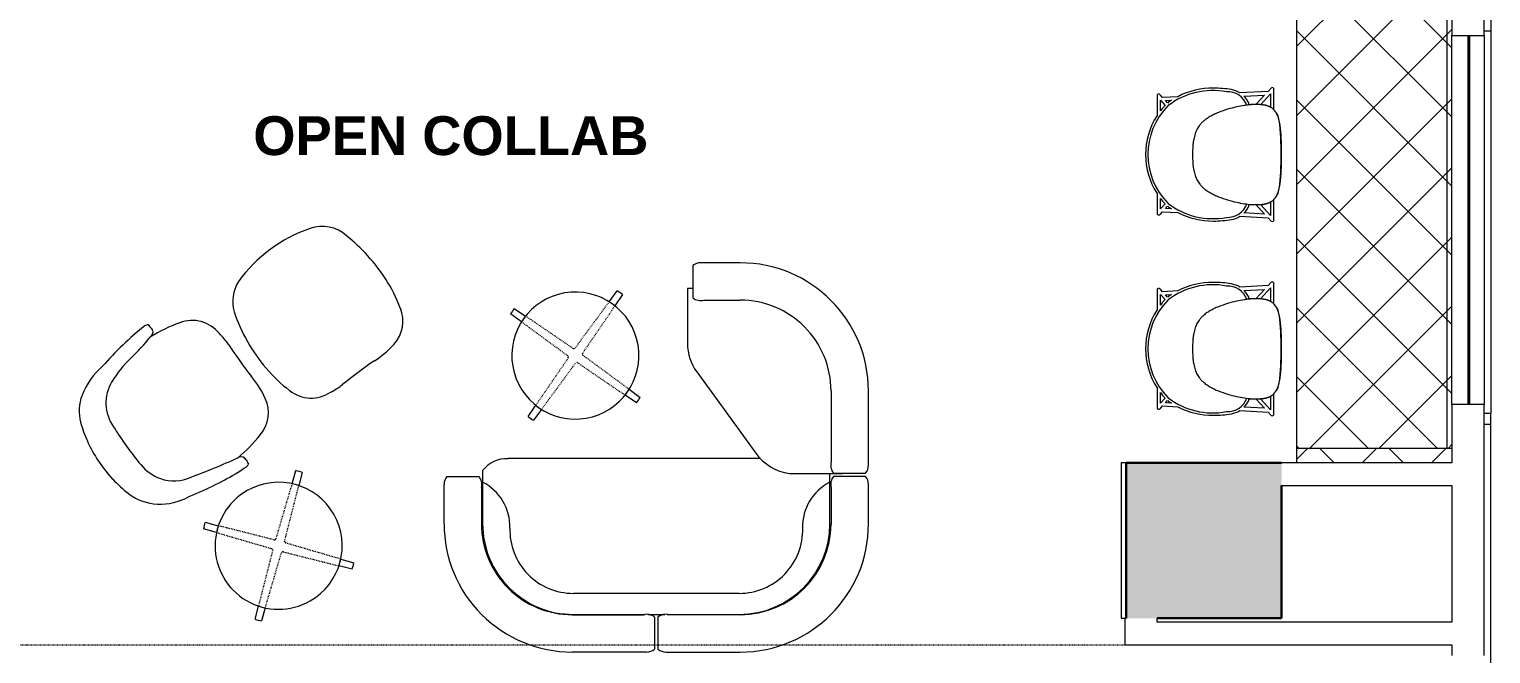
# Model space of a CAD drawing. Header units: inches. Extents: x 920 to 2661, y -647 to 1865.
# Drawn here: x 2435.1 to 2660.7, y 1189.4 to 1285.9 of the extents above; entities that cross this region are included whole.
import ezdxf

# ---------------------------------------------------------------- set-up
doc = ezdxf.new("R2010")
doc.units = ezdxf.units.IN
doc.header["$MEASUREMENT"] = 0
for name, pattern in [('Dash', [0.25, 0.125, -0.125]), ('Dash 1_16_', [0.125, 0.0625, -0.0625]), ('IMPORT-Double Dash 3_8_', [1, 0.375, -0.125, 0.125, -0.125, 0.125, -0.125])]:
    doc.linetypes.add(name, pattern=pattern)
for name, color, linetype, lineweight in [('A-AREA-IDEN', 2, 'Continuous', 9), ('A-DETL', 90, 'Continuous', 9), ('A-GLAZ', 151, 'Continuous', 18), ('A-WALL', 113, 'Continuous', 13), ('basebuilding_dwg', 8, 'Continuous', 9), ('I-FURN', 30, 'Continuous', 9), ('I-FURN-HDLN', 30, 'Dash', 9), ('I-WALL', 2, 'Continuous', 18), ('Q-CASE', 31, 'Continuous', 9), ('S-COLS', 7, 'Continuous', 9)]:
    doc.layers.add(name, color=color, linetype=linetype, lineweight=lineweight)
doc.styles.add('Swis721 Lt BT_B', font='', dxfattribs={"height": 6})
doc.styles.get('Swis721 Lt BT_B').set_extended_font_data('Swis721 Lt BT', bold=True)

# ---------------------------------------------------------------- blocks, each defined once
blk = doc.blocks.new('Seating-Stool-Teknion-BBUC_Iuta-R2013 - High Counter Stool-4737898-FIRST FLOOR CONSTRUCTION')
at = {"layer": 'I-FURN'}
for p, q in [((-9.25, 8.27), (-8.82, 7.87)), ((-6.01, 8.73), (-9.1, 8.73)), ((-8.82, 7.87), (-8.94, 5.53)), ((-8.38, 8.21), (-6.76, 8.21)), ((-7.6, 7.49), (-8.38, 8.21)), ((-8.38, 6.5), (-8.33, 7.43)), ((-8.33, 7.43), (-7.97, 7.09)), ((9.1, 8.73), (6.01, 8.73)), ((6.76, 8.21), (8.38, 8.21)), ((8.38, 8.21), (7.6, 7.49)), ((7.97, 7.09), (8.33, 7.43)), ((8.33, 7.43), (8.38, 6.5)), ((8.82, 7.87), (9.25, 8.27)), ((8.94, 5.53), (8.82, 7.87)), ((-9.53, -4.05), (-9.76, -8.41)), ((9.76, -8.41), (9.53, -4.05)), ((-9.18, -7.88), (-9.02, -4.69)), ((-7.71, -6.53), (-9.18, -7.88)), ((9.18, -7.88), (7.71, -6.53)), ((9.02, -4.69), (9.18, -7.88)), ((-9.76, -8.41), (-10.28, -8.89)), ((-9.4, -8.81), (-7.7, -7.25)), ((-7.31, -8.81), (-9.4, -8.81)), ((9.4, -8.81), (7.31, -8.81)), ((7.7, -7.25), (9.4, -8.81)), ((10.28, -8.89), (9.76, -8.41)), ((-10.11, -9.32), (-6.91, -9.32)), ((6.91, -9.32), (10.11, -9.32))]:
    blk.add_line(p, q, dxfattribs=at)
for centre, radius, start, end in [((0, -0.6), 10.73, 45.2186, 134.7814), ((0, -0.6), 11.1, 57.2101, 122.7899), ((1.44, 0.11), 11.34, 142.5304, 190.6836), ((-9.07, 8.46), 0.263, 136.9654, 225.7597), ((-9.06, 8.47), 0.266, 99.465, 139.9111), ((1.44, 0.11), 11.71, 143.4405, 146.9862), ((0, -0.6), 11.1, 127.4997, 133.2081), ((0, -0.6), 11.1, 46.7919, 52.5003), ((-1.44, 0.11), 11.34, 349.3164, 37.4696), ((-1.44, 0.11), 11.71, 33.0138, 36.5595), ((9.06, 8.47), 0.266, 40.0889, 80.535), ((9.07, 8.46), 0.263, 314.2403, 43.0346), ((1.44, 0.11), 11.71, 152.4577, 180.5595), ((-1.44, 0.11), 11.71, 359.4405, 27.5423), ((7.49, 0.17), 17.76, 180.5595, 189.4405), ((-6.52, -2.16), 3.18, 176.9632, 250.5595), ((6.52, -2.16), 3.18, 289.4405, 3.0368), ((-7.49, 0.17), 17.76, 350.5595, 359.4405), ((-6.52, -2.16), 3.56, 189.4405, 212.2525), ((6.52, -2.16), 3.56, 327.7475, 350.5595), ((-6.52, -2.16), 3.56, 225.4755, 250.5595), ((-3.94, -6.02), 3.8, 172.3112, 187.6888), ((6.52, -2.16), 3.56, 289.4405, 314.5245), ((3.94, -6.02), 3.8, 352.3112, 7.6888), ((-10.08, -9.05), 0.265, 141.4663, 224.7543), ((-4.95, -7.39), 2.75, 177.044, 210.8932), ((4.95, -7.39), 2.75, 329.1068, 2.956), ((10.08, -9.05), 0.265, 315.2457, 38.5337), ((-10.07, -9.07), 0.263, 221.6013, 260.1246), ((-4.95, -7.39), 2.75, 224.5434, 262.956), ((0, 32.67), 43.12, 262.956, 277.044), ((4.95, -7.39), 2.75, 277.044, 315.4566), ((10.07, -9.07), 0.263, 279.8754, 318.3987)]:
    blk.add_arc(centre, radius, start, end, dxfattribs=at)
for points, knots in [([(0, 3.25), (-0.46, 3.25), (-1.1, 3.23), (-1.85, 3.15), (-2.53, 3.04), (-3.26, 2.85), (-3.86, 2.59), (-4.28, 2.35), (-4.51, 2.18), (-4.69, 2.03), (-4.82, 1.92), (-4.94, 1.8), (-5.06, 1.68), (-5.17, 1.55), (-5.31, 1.38), (-5.56, 1.06), (-5.87, 0.56), (-6.21, -0.08), (-6.61, -0.99), (-7.02, -2.17), (-7.37, -3.56), (-7.61, -4.8), (-7.71, -5.73), (-7.74, -6.42), (-7.73, -6.92), (-7.7, -7.33), (-7.67, -7.6), (-7.65, -7.76), (-7.63, -7.88), (-7.61, -7.99), (-7.58, -8.1), (-7.55, -8.22), (-7.52, -8.33), (-7.48, -8.43), (-7.44, -8.54), (-7.4, -8.65), (-7.34, -8.75), (-7.29, -8.85), (-7.23, -8.95), (-7.16, -9.04), (-7.08, -9.14), (-7, -9.23), (-6.92, -9.32), (-6.82, -9.4), (-6.72, -9.49), (-6.61, -9.57), (-6.5, -9.64), (-6.37, -9.72), (-6.23, -9.79), (-6.09, -9.85), (-5.93, -9.92), (-5.76, -9.98), (-5.57, -10.04), (-5.37, -10.09), (-5.16, -10.14), (-4.93, -10.19), (-4.68, -10.24), (-4.41, -10.28), (-4.13, -10.32), (-3.82, -10.35), (-3.49, -10.38), (-3.14, -10.41), (-2.65, -10.44), (-1.97, -10.47), (-1.04, -10.49), (-0.36, -10.5), (0, -10.5)], [0, 0, 0, 0, 0.03125, 0.046875, 0.0625, 0.09375, 0.125, 0.140625, 0.15625, 0.164062, 0.171875, 0.179688, 0.1875, 0.195312, 0.203125, 0.21875, 0.25, 0.28125, 0.3125, 0.375, 0.4375, 0.5, 0.5625, 0.59375, 0.625, 0.65625, 0.671875, 0.679688, 0.6875, 0.695312, 0.703125, 0.710938, 0.71875, 0.726562, 0.734375, 0.742188, 0.75, 0.757812, 0.765625, 0.773438, 0.78125, 0.789062, 0.796875, 0.804688, 0.8125, 0.820312, 0.828125, 0.835938, 0.84375, 0.851562, 0.859375, 0.867188, 0.875, 0.882812, 0.890625, 0.898438, 0.90625, 0.914062, 0.921875, 0.929688, 0.9375, 0.945312, 0.953125, 0.96875, 0.984375, 1, 1, 1, 1]), ([(0, -10.5), (0.36, -10.5), (1.04, -10.49), (1.97, -10.47), (2.65, -10.44), (3.14, -10.41), (3.49, -10.38), (3.82, -10.35), (4.13, -10.32), (4.41, -10.28), (4.68, -10.24), (4.93, -10.19), (5.16, -10.14), (5.37, -10.09), (5.57, -10.04), (5.76, -9.98), (5.93, -9.92), (6.09, -9.85), (6.23, -9.79), (6.37, -9.72), (6.5, -9.64), (6.61, -9.57), (6.72, -9.49), (6.82, -9.4), (6.92, -9.32), (7, -9.23), (7.08, -9.14), (7.16, -9.04), (7.23, -8.95), (7.29, -8.85), (7.34, -8.75), (7.4, -8.65), (7.44, -8.54), (7.48, -8.43), (7.52, -8.33), (7.55, -8.22), (7.58, -8.1), (7.61, -7.99), (7.63, -7.88), (7.65, -7.76), (7.67, -7.6), (7.7, -7.33), (7.73, -6.92), (7.74, -6.42), (7.72, -5.9), (7.67, -5.35), (7.57, -4.59), (7.37, -3.56), (7.02, -2.17), (6.61, -0.99), (6.21, -0.08), (5.87, 0.56), (5.56, 1.06), (5.31, 1.38), (5.17, 1.55), (5.06, 1.68), (4.94, 1.8), (4.82, 1.92), (4.69, 2.03), (4.51, 2.18), (4.28, 2.35), (3.86, 2.59), (3.26, 2.85), (2.53, 3.04), (1.85, 3.15), (1.1, 3.23), (0.46, 3.25), (0, 3.25)], [0, 0, 0, 0, 0.015625, 0.03125, 0.046875, 0.054688, 0.0625, 0.070312, 0.078125, 0.085938, 0.09375, 0.101562, 0.109375, 0.117188, 0.125, 0.132812, 0.140625, 0.148438, 0.15625, 0.164062, 0.171875, 0.179688, 0.1875, 0.195312, 0.203125, 0.210938, 0.21875, 0.226562, 0.234375, 0.242188, 0.25, 0.257812, 0.265625, 0.273438, 0.28125, 0.289062, 0.296875, 0.304688, 0.3125, 0.320312, 0.328125, 0.34375, 0.375, 0.40625, 0.4375, 0.46875, 0.5, 0.5625, 0.625, 0.6875, 0.71875, 0.75, 0.78125, 0.796875, 0.804688, 0.8125, 0.820312, 0.828125, 0.835938, 0.84375, 0.859375, 0.875, 0.90625, 0.9375, 0.953125, 0.96875, 1, 1, 1, 1])]:
    blk.add_open_spline(points, degree=3, knots=knots, dxfattribs=at)
blk = doc.blocks.new('Haworth_Openest_CornerBooth - HOAC-4626664-FIRST FLOOR CONSTRUCTION')
at = {"layer": 'I-FURN'}
for p, q in [((-56.67, 38.21), (-50.57, 38.21)), ((-49.33, 37.78), (-49.33, 32.82)), ((-51.06, 32.44), (-56.68, 32.44)), ((-48.4, 32.26), (-56.64, 32.26)), ((-46.58, -10.65), (-46.58, 28.34)), ((-76.45, 6.96), (-76.45, 18.43)), ((-70.68, 18.44), (-70.68, 7.45)), ((-70.64, 18.26), (-70.64, 7.16)), ((-67.39, -7.33), (-67.39, 18.25)), ((-70.64, 6.77), (-70.64, 4.15)), ((-71.06, 5.72), (-76.02, 5.72)), ((-71.06, 5.21), (-76.02, 5.21)), ((-76.45, 3.97), (-76.45, -7.51)), ((-70.68, -7.51), (-70.68, 3.48)), ((-70.64, 3.76), (-70.64, -7.34)), ((-20.28, 0.65), (-28.79, 0.65)), ((-20.28, -0.17), (-20.28, 0.65)), ((-33.18, -0.78), (-45.72, -9.89)), ((-22.11, -1.9), (-22.11, -7.51)), ((-16.77, -0.17), (-21.73, -0.17)), ((-16.33, -7.51), (-16.33, -1.41)), ((-48.89, -15.08), (-48.89, -23.28)), ((-51.06, -21.51), (-56.68, -21.51)), ((-56.64, -21.34), (-51.05, -21.34)), ((-51.05, -21.34), (-48.89, -21.34)), ((-49.33, -26.85), (-49.33, -21.9)), ((-48.83, -21.9), (-48.83, -26.85)), ((-36.11, -21.51), (-47.1, -21.51)), ((-48.89, -23.28), (-48.83, -23.28)), ((-56.67, -27.29), (-50.57, -27.29)), ((-47.59, -27.29), (-36.12, -27.29))]:
    blk.add_line(p, q, dxfattribs=at)
for centre, radius, start, end in [((-56.67, 18.43), 19.78, 90, 180), ((-50.57, 36.22), 1.99, 51.3998, 90), ((-56.68, 18.44), 14, 90, 180), ((-56.64, 18.26), 14, 90, 180), ((-57.08, 35.74), 7.69, 268.3621, 333.126), ((-50.58, 34.38), 2, 256.1116, 308.6841), ((-51.34, 28.52), 4.76, 357.8579, 51.8283), ((-57.58, 18.25), 9.81, 88.3621, 180), ((-74.46, 6.96), 1.99, 180, 218.6002), ((-72.62, 6.97), 2, 321.3159, 13.8884), ((-74.46, 3.97), 1.99, 141.3998, 180), ((-72.62, 3.96), 2, 346.1116, 38.6841), ((-28.79, -6.82), 7.47, 90, 126), ((-20.17, -1.42), 2, 141.3159, 193.8884), ((-18.32, -1.41), 1.99, 360, 38.6002), ((-56.67, -7.51), 19.78, 180, 270), ((-56.68, -7.51), 14, 180, 270), ((-56.64, -7.34), 14, 180, 270), ((-57.58, -7.33), 9.81, 180, 271.6379), ((-36.12, -7.51), 19.78, 270, 360), ((-36.11, -7.51), 14, 270, 0), ((-41.08, -16.28), 7.9, 126, 171.2949), ((-57.08, -24.81), 7.69, 26.9051, 91.6379), ((-50.58, -23.46), 2, 51.3159, 103.8884), ((-47.58, -23.46), 2, 76.1116, 128.6841), ((-50.57, -25.3), 1.99, 270, 308.6002), ((-47.59, -25.3), 1.99, 231.3998, 270)]:
    blk.add_arc(centre, radius, start, end, dxfattribs=at)
blk = doc.blocks.new('Haworth_Openest_ChickPouf - Without Backrest-4758348-FIRST FLOOR CONSTRUCTION')
at = {"layer": 'I-FURN'}
for centre, radius, start, end in [((-4.73, 4.26), 5.99, 111.6415, 158.3585), ((-0.07, -12.15), 23.02, 72.625, 107.375), ((5.12, 4.44), 5.64, 11.375, 72.625), ((15.98, -1.8), 27.55, 162.5418, 183.4582), ((-17.61, -1.7), 29.18, 356.5418, 14.3874), ((10.39, -2.14), 21.94, 183.4582, 196.5418), ((-10.39, -2.14), 21.94, 343.4582, 356.5418), ((-5.49, -7.05), 5.33, 194.509, 267.491), ((5.49, -7.05), 5.33, 281.4852, 345.491), ((-3.92, -2.21), 10.33, 259.9665, 272.0335), ((-0.43, -100.54), 88.07, 88.0423, 92.0335), ((3.67, 1.92), 14.48, 265.6925, 281.4852)]:
    blk.add_arc(centre, radius, start, end, dxfattribs=at)
blk = doc.blocks.new('Haworth_Openest_ChickPouf - With Seat Backrest Down-4763041-FIRST FLOOR CONSTRUCTION')
at = {"layer": 'I-FURN'}
for p, q in [((-11.57, 3.7), (-11.52, 3.46)), ((11.52, 3.46), (11.57, 3.7))]:
    blk.add_line(p, q, dxfattribs=at)
for centre, radius, start, end in [((-5.49, 7.05), 5.33, 92.509, 165.491), ((-3.92, 2.21), 10.33, 87.9665, 100.0335), ((-0.43, 100.54), 88.07, 267.9665, 271.9577), ((3.67, -1.92), 14.48, 78.5148, 94.3075), ((5.49, 7.05), 5.33, 14.509, 78.5148), ((10.39, 2.14), 21.94, 163.4582, 176.5418), ((-10.39, 2.14), 21.94, 3.4582, 16.5418), ((-12.19, 3.68), 1.22, 151.9672, 178.0328), ((32.22, 5.59), 45.67, 182.3451, 193.6549), ((-13.45, 8.92), 4.67, 272.179, 281.3873), ((-12.36, 3.54), 0.811, 11.3873, 101.3873), ((-48.02, -6.19), 37.75, 7.9702, 14.8043), ((-95.8, 25.07), 109.47, 344.5285, 348.6127), ((12.36, 3.54), 0.811, 78.6127, 168.6127), ((-32.22, 5.59), 45.67, 347.6076, 357.6549), ((13.45, 8.92), 4.67, 258.6127, 267.821), ((12.19, 3.68), 1.22, 1.9672, 28.0328), ((7.09, 1.53), 17.89, 187.9702, 202.8811), ((3.74, -3.07), 6.06, 303.8992, 349.92), ((-13.92, 0.5), 26.72, 345.366, 349.8492), ((-0.7, -4.15), 11.51, 185.1744, 212.8256), ((-3.56, -2.96), 6.34, 202.8811, 269.5134), ((2.78, -5.1), 9.23, 322.0551, 352.7962), ((3.11, -2.13), 7.19, 273.9677, 303.8992), ((-4.79, -6.79), 6.64, 212.8256, 249.1744), ((0, 42.76), 52.18, 266.0323, 273.9677), ((3.89, -5.96), 7.82, 287.1528, 322.0551), ((-0.52, 4.43), 18.65, 249.1744, 258.8256), ((0.7, 4.39), 18.65, 276.6346, 287.1528), ((0.24, 8.28), 22.58, 258.8256, 276.6346)]:
    blk.add_arc(centre, radius, start, end, dxfattribs=at)
blk = doc.blocks.new('Table-Coffee-Teknion-BBCTC_Cosmos_Small-R2013 - 17 3_4_ High-4642393-FIRST FLOOR CONSTRUCTION')
at = {"layer": 'I-FURN'}
for p, q in [((-7.31, 6.55), (-8.77, 8.06)), ((-8.05, 8.78), (-6.54, 7.32)), ((6.54, 7.32), (8.05, 8.78)), ((8.77, 8.06), (7.31, 6.55)), ((-8.77, -8.06), (-7.31, -6.55)), ((7.31, -6.55), (8.77, -8.06)), ((-6.54, -7.32), (-8.05, -8.78)), ((8.05, -8.78), (6.54, -7.32))]:
    blk.add_line(p, q, dxfattribs=at)
for radius, start, end in [(9.81, 0, 180), (11.91, 132.5189, 137.408), (9.81, 131.7763, 138.1519), (9.81, 131.7763, 138.1519), (9.81, 41.8151, 48.2295), (9.81, 41.8486, 48.2295), (11.91, 42.5921, 47.487), (9.81, 180, 0), (9.81, 221.8481, 228.2295), (9.81, 221.8481, 228.2295), (9.81, 311.7763, 318.1519), (9.81, 311.7763, 318.1519), (11.91, 222.592, 227.487), (11.91, 312.5189, 317.408)]:
    blk.add_arc((0, 0), radius, start, end, dxfattribs=at)
at = {"layer": 'I-FURN-HDLN'}
for p, q in [((-0.14, 1.13), (-6.54, 7.32)), ((6.54, 7.32), (0.14, 1.14)), ((-7.31, 6.55), (-1.13, 0.13)), ((1.14, 0.14), (7.31, 6.54)), ((-1.13, -0.14), (-7.31, -6.55)), ((-6.54, -7.32), (-0.14, -1.13)), ((0.14, -1.13), (6.54, -7.32)), ((7.31, -6.55), (1.13, -0.14))]:
    blk.add_line(p, q, dxfattribs=at)
for centre, start, end in [((-1.29, 0), 318.5957, 40.7021), ((0, 1.29), 228.5804, 312.4265), ((1.29, 0), 136.0279, 221.3524), ((0, -1.29), 48.5957, 131.4043)]:
    blk.add_arc(centre, 0.206, start, end, dxfattribs=at)
blk = doc.blocks.new('Frameless opening with glazing - 58_ x 84_-4768084-FIRST FLOOR CONSTRUCTION')
at = {"layer": 'A-GLAZ', "lineweight": 40}
blk.add_line((-30, 0.125), (27, 0.125), dxfattribs=at)
blk = doc.blocks.new('C-Counter Top1 - 24_ Depth-4979829-FIRST FLOOR CONSTRUCTION')
at = {"layer": 'Q-CASE'}
h = blk.add_hatch(dxfattribs=at)
h.set_pattern_fill('FP_3', color=256, style=0, pattern_type=2)
h.set_pattern_definition([(135, (1300.889, -2132.675), (-5.341485, -5.341485), []), (225, (1300.889, -2132.675), (5.341485, -5.341485), [])])
h.paths.add_polyline_path([(79.79, -24), (79.79, 0), (-45.04, 0), (-45.04, -24), (78.66, -24)], flags=0)
for p, q in [((12.9, 0), (-44.1, 0)), ((72.99, 0), (15.99, 0)), ((79.79, -0.75), (-45.04, -0.75)), ((-45.04, -24), (79.79, -24))]:
    blk.add_line(p, q, dxfattribs=at)
blk = doc.blocks.new('Casework 2 - Casework 1-4979878-FIRST FLOOR CONSTRUCTION')
at = {"layer": 'Q-CASE'}
h = blk.add_hatch(dxfattribs=at)
h.set_pattern_fill('FP_5', color=256, style=0, pattern_type=2)
h.set_pattern_definition([(45, (0, 127.054), (-5.341485, 5.341485), []), (135, (0, 127.054), (-5.341485, -5.341485), [])])
h.paths.add_polyline_path([(2130.72, 1345.93), (2132.67, 1345.93), (2132.67, 1348.15), (2108.67, 1348.15), (2108.67, 1345.93)], flags=0)
for p, q in [((2132.67, 1348.15), (2108.67, 1348.15)), ((2108.67, 1348.15), (2108.67, 1345.93))]:
    blk.add_line(p, q, dxfattribs=at)
blk = doc.blocks.new('basebuilding_dwg_Concrete-Rectangular-Column - 2_ X 2_-2452982-GROSS BLDG AREA - LEVEL 6-4771484-FIRST FLOOR CONSTRUCTION')
at = {"layer": 'S-COLS', "flags": 128}
blk.add_lwpolyline([(12, 12), (-12, 12), (-12, -12), (-11.22, -12)], dxfattribs=at)
blk = doc.blocks.new('basebuilding_dwg-4266169-FIRST FLOOR CONSTRUCTION')
at = {"lineweight": 9}
for p, q in [((2137.67, 1285.58), (2138.66, 1285.58)), ((2137.67, 1224.87), (2138.66, 1224.87))]:
    blk.add_line(p, q, dxfattribs=at)
at = {"lineweight": 9, "flags": 128}
for points in [[(2111.14, 1865.36), (2138.67, 1865.36), (2138.67, 1767.23), (2138.67, 1226.48)], [(2137.67, 756.87), (2138.66, 756.87), (2138.66, 794.5), (2138.66, 1187.31), (2138.66, 1226.5), (2137.67, 1226.5)]]:
    blk.add_lwpolyline(points, dxfattribs=at)
blk.add_blockref('basebuilding_dwg_Concrete-Rectangular-Column - 2_ X 2_-2452982-GROSS BLDG AREA - LEVEL 6-4771484-FIRST FLOOR CONSTRUCTION', (2093.61, 1206.9))

msp = doc.modelspace()

# ---------------------------------------------------------------- hatches: boundary and pattern name
at = {"layer": 'A-WALL'}
msp.add_hatch(color=250, dxfattribs=at).paths.add_polyline_path([(2604.42, 1194.88), (2628.42, 1194.88), (2628.42, 1218.88), (2604.42, 1218.88), (2604.42, 1215.38)], flags=0)

# ---------------------------------------------------------------- linework, layer by layer
at = {"layer": 'A-DETL', "linetype": 'Dash 1_16_', "lineweight": 18}
msp.add_line((2411.02, 1190.78), (2604.2, 1190.78), dxfattribs=at)
at = {"layer": 'A-WALL', "color": 8, "lineweight": 30}
for p, q in [((2628.42, 1218.88), (2604.42, 1218.88)), ((2604.42, 1218.88), (2604.42, 1194.88)), ((2628.42, 1194.88), (2628.42, 1215.38)), ((2609.2, 1194.88), (2628.42, 1194.88))]:
    msp.add_line(p, q, dxfattribs=at)
at = {"layer": 'I-WALL'}
for p, q in [((2654.7, 1287.98), (2654.7, 1284.9)), ((2659.7, 1284.9), (2659.7, 1287.98)), ((2654.7, 1284.9), (2659.7, 1284.9)), ((2654.7, 1227.9), (2654.7, 1218.88)), ((2659.7, 1227.9), (2654.7, 1227.9)), ((2659.7, 1189.13), (2659.7, 1227.9)), ((2654.7, 1218.88), (2628.42, 1218.88)), ((2628.42, 1215.38), (2654.7, 1215.38)), ((2654.7, 1215.38), (2654.7, 1194.28)), ((2604.42, 1194.88), (2604.2, 1194.88)), ((2604.2, 1194.88), (2604.2, 1190.78)), ((2609.2, 1194.28), (2609.2, 1194.88)), ((2654.7, 1194.28), (2609.2, 1194.28)), ((2604.2, 1190.78), (2654.7, 1190.78)), ((2654.7, 1190.78), (2654.7, 1189.13))]:
    msp.add_line(p, q, dxfattribs=at)
at = {"layer": 'I-WALL', "lineweight": 9}
msp.add_line((2659.7, 1284.9), (2659.7, 1227.9), dxfattribs=at)

# ---------------------------------------------------------------- block references
at = {"layer": 'A-GLAZ', "rotation": 269.9999999999999}
msp.add_blockref('Frameless opening with glazing - 58_ x 84_-4768084-FIRST FLOOR CONSTRUCTION', (2657.2, 1254.9), dxfattribs=at)
at = {"layer": 'basebuilding_dwg', "color": 250, "linetype": 'IMPORT-Double Dash 3_8_', "lineweight": 18}
msp.add_blockref('basebuilding_dwg-4266169-FIRST FLOOR CONSTRUCTION', (522.03, 0), dxfattribs=at)
at = {"layer": 'I-FURN'}
for name, p, rotation in [('Seating-Stool-Teknion-BBUC_Iuta-R2013 - High Counter Stool-4737898-FIRST FLOOR CONSTRUCTION', (2617.92, 1266.49), 89.99999999999977), ('Haworth_Openest_ChickPouf - Without Backrest-4758348-FIRST FLOOR CONSTRUCTION', (2478.85, 1243.15), 36.62724655419255), ('Haworth_Openest_CornerBooth - HOAC-4626664-FIRST FLOOR CONSTRUCTION', (2537.36, 1266.11), 90.00000000000081), ('Table-Coffee-Teknion-BBCTC_Cosmos_Small-R2013 - 17 3_4_ High-4642393-FIRST FLOOR CONSTRUCTION', (2519.41, 1235.45), 279.7017898637037), ('Seating-Stool-Teknion-BBUC_Iuta-R2013 - High Counter Stool-4737898-FIRST FLOOR CONSTRUCTION', (2617.92, 1236.49), 89.99999999999977), ('Haworth_Openest_ChickPouf - With Seat Backrest Down-4763041-FIRST FLOOR CONSTRUCTION', (2457.77, 1226.97), 305.7829655159549), ('Table-Coffee-Teknion-BBCTC_Cosmos_Small-R2013 - 17 3_4_ High-4642393-FIRST FLOOR CONSTRUCTION', (2473.61, 1206.07), 299.7017898637041)]:
    msp.add_blockref(name, p, dxfattribs=dict(at, rotation=rotation))
at = {"layer": 'Q-CASE', "rotation": 270.0000000000001}
msp.add_blockref('C-Counter Top1 - 24_ Depth-4979829-FIRST FLOOR CONSTRUCTION', (2654.7, 1300.89), dxfattribs=at)
at = {"layer": 'Q-CASE'}
msp.add_blockref('Casework 2 - Casework 1-4979878-FIRST FLOOR CONSTRUCTION', (522.03, -127.05), dxfattribs=at)

# ---------------------------------------------------------------- texts
at = {"layer": 'A-AREA-IDEN', "insert": (2469.7, 1272.41), "char_height": 6, "width": 71.508, "attachment_point": 1, "style": 'Swis721 Lt BT_B'}
msp.add_mtext('OPEN COLLAB', dxfattribs=at)

doc.saveas('drawing.dxf')
